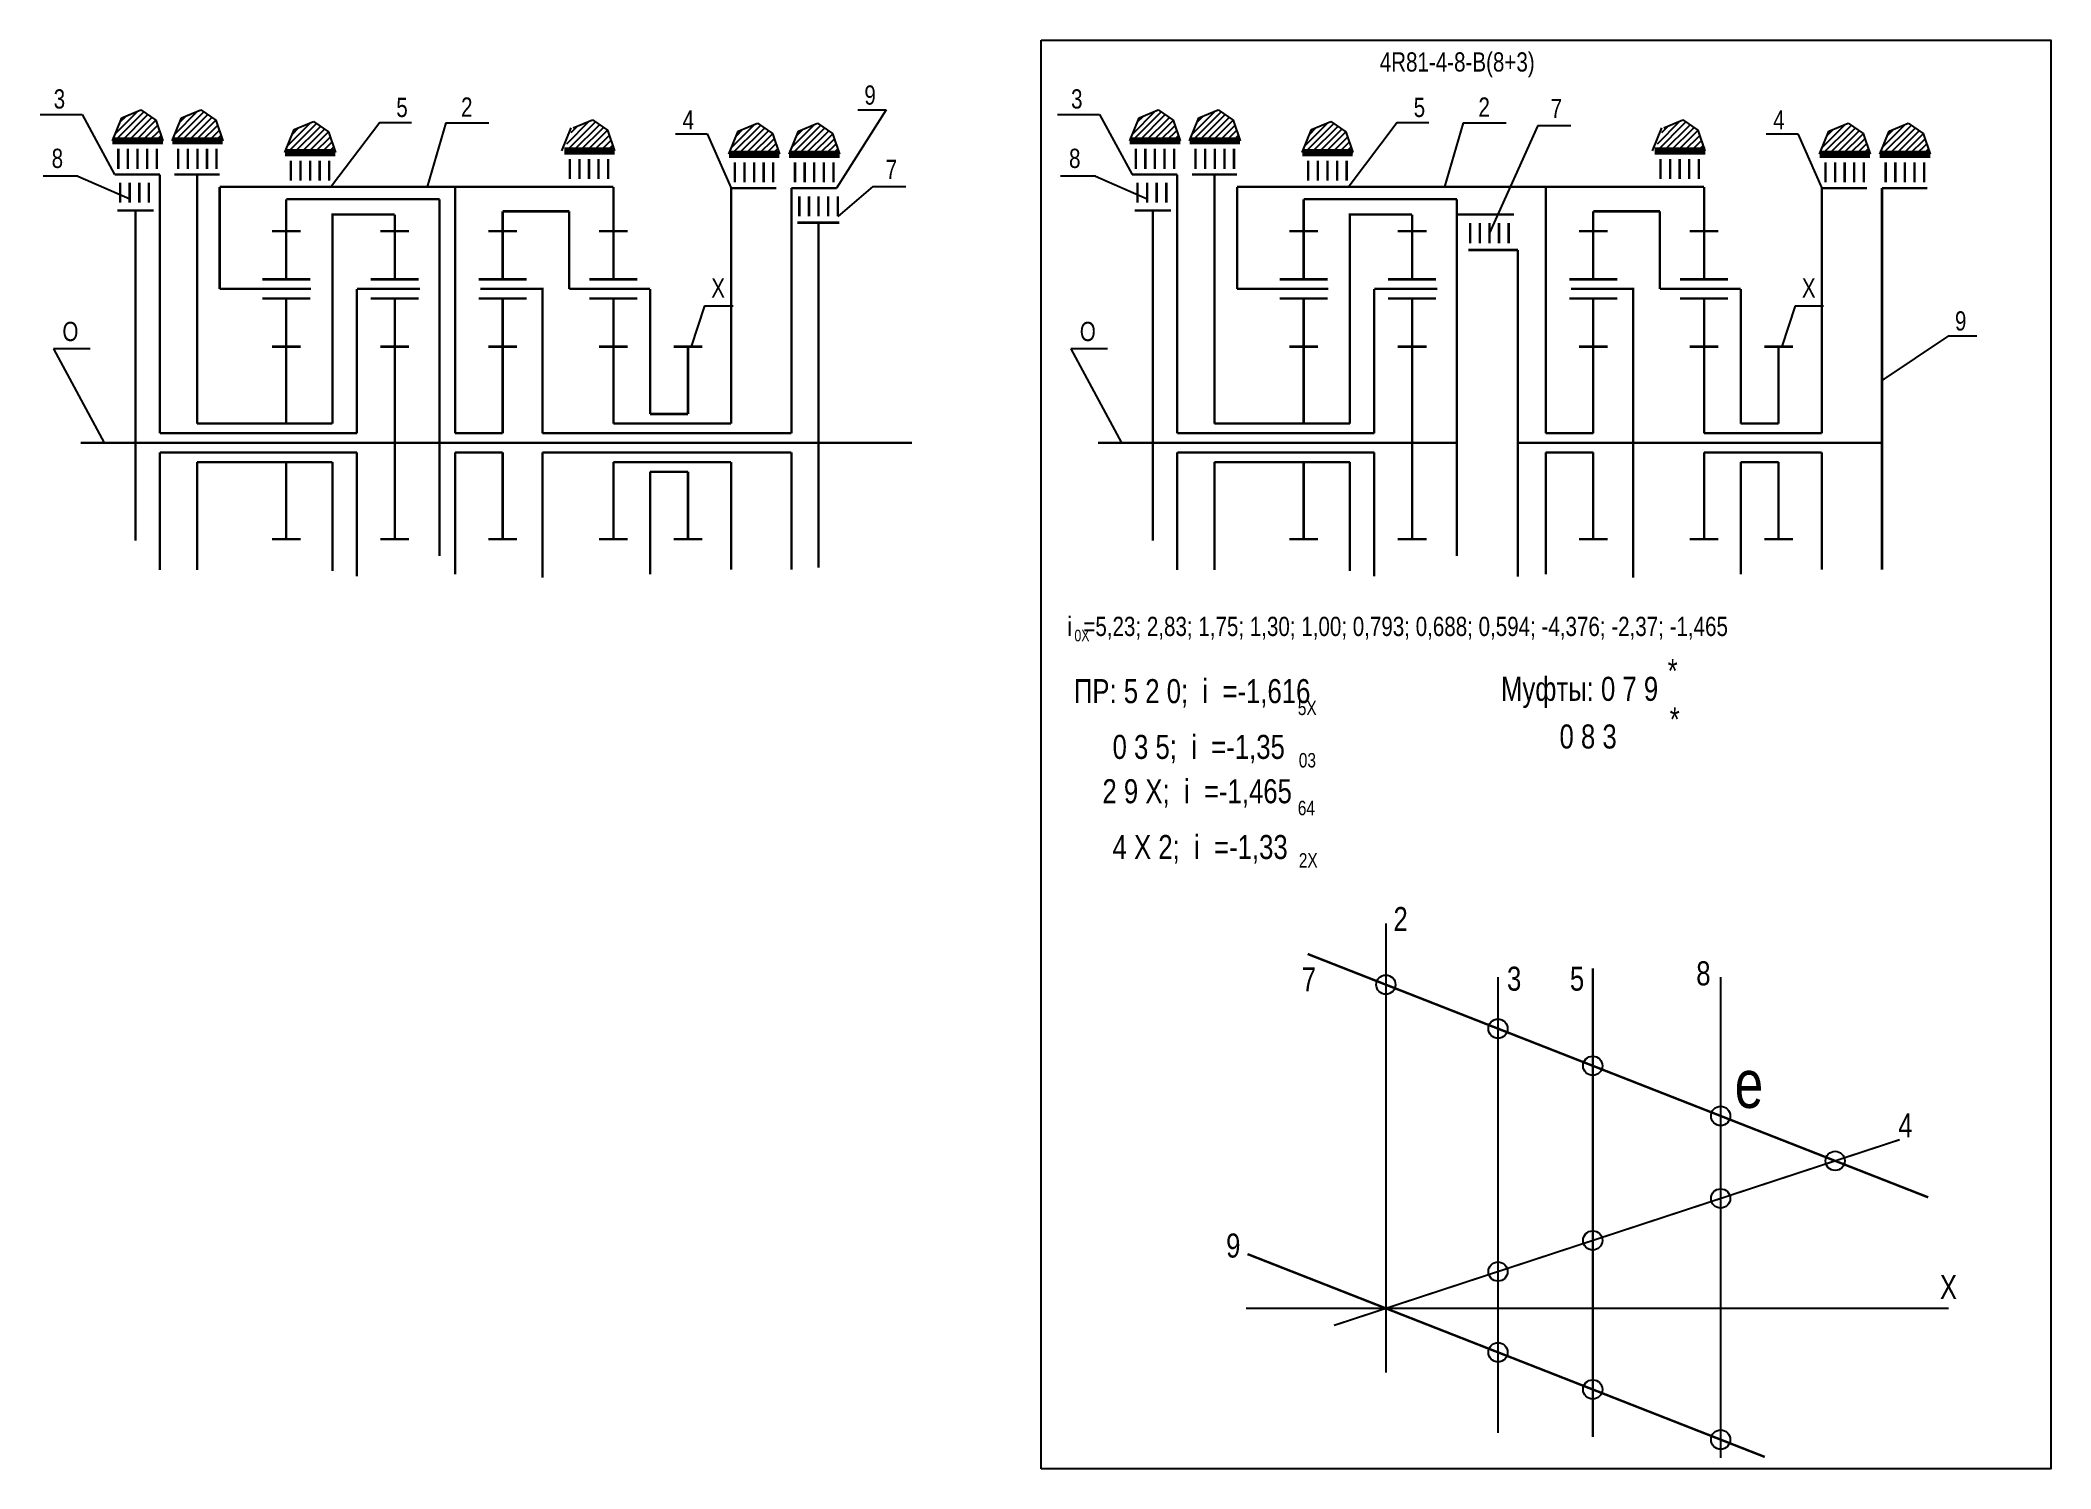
# Model space of a CAD drawing. Extents: x -561 to -142, y 153 to 450.
import ezdxf

# ---------------------------------------------------------------- set-up
doc = ezdxf.new("R2010")
doc.units = 0
doc.header["$LTSCALE"] = 15
doc.layers.get('0').update_dxf_attribs({"linetype": 'CONTINUOUS'})
doc.layers.add('DIM', color=92, linetype='CONTINUOUS')
doc.layers.add('MAIN', color=5, linetype='CONTINUOUS')
doc.styles.add('AMK', font='amk.shx', dxfattribs={"width": 0.8})

msp = doc.modelspace()

# ---------------------------------------------------------------- hatches: boundary and pattern name
at = {"layer": 'DIM'}
h = msp.add_hatch(dxfattribs=at)
h.set_pattern_fill('_USER', color=0, angle=45, style=0, pattern_type=0)
h.set_pattern_definition([(45, (-293.3437, 3.2448), (-0.7071068, 0.7071068), [])])
h.paths.add_polyline_path([(-543.64, 433.76), (-545.58, 428.94), (-535.09, 428.94), (-536.54, 433.27), (-539.65, 435.38)])
h = msp.add_hatch(dxfattribs=at)
h.set_pattern_fill('_USER', color=0, angle=45, style=0, pattern_type=0)
h.set_pattern_definition([(45, (-280.9041, 3.2448), (-0.7071068, 0.7071068), [])])
h.paths.add_polyline_path([(-531.2, 433.76), (-533.14, 428.94), (-522.65, 428.94), (-524.1, 433.27), (-527.21, 435.38)])
h = msp.add_hatch(dxfattribs=at)
h.set_pattern_fill('_USER', color=0, angle=45, style=0, pattern_type=0)
h.set_pattern_definition([(45, (-81.7438, 3.2448), (-0.7071068, 0.7071068), [])])
h.paths.add_polyline_path([(-332.04, 433.76), (-333.98, 428.94), (-323.49, 428.94), (-324.94, 433.27), (-328.05, 435.38)])
h = msp.add_hatch(dxfattribs=at)
h.set_pattern_fill('_USER', color=0, angle=45, style=0, pattern_type=0)
h.set_pattern_definition([(45, (-69.3041, 3.2448), (-0.7071068, 0.7071068), [])])
h.paths.add_polyline_path([(-319.6, 433.76), (-321.54, 428.94), (-311.05, 428.94), (-312.5, 433.27), (-315.61, 435.38)])
h = msp.add_hatch(dxfattribs=at)
h.set_pattern_fill('_USER', color=0, angle=45, style=0, pattern_type=0)
h.set_pattern_definition([(45, (-257.4693, 0.8059), (-0.7071068, 0.7071068), [])])
h.paths.add_polyline_path([(-507.77, 431.32), (-509.71, 426.5), (-499.21, 426.5), (-500.66, 430.83), (-503.78, 432.94)])
h = msp.add_hatch(dxfattribs=at)
h.set_pattern_fill('_USER', color=0, angle=45, style=0, pattern_type=0)
h.set_pattern_definition([(45, (-199.4513, 1.1508), (-0.7071068, 0.7071068), [])])
h.paths.add_polyline_path([(-449.75, 431.67), (-451.69, 426.85), (-441.19, 426.85), (-442.64, 431.17), (-445.76, 433.29)])
h = msp.add_hatch(dxfattribs=at)
h.set_pattern_fill('_USER', color=0, angle=45, style=0, pattern_type=0)
h.set_pattern_definition([(45, (-165.124, 0.4504), (-0.7071068, 0.7071068), [])])
h.paths.add_polyline_path([(-415.42, 430.97), (-417.36, 426.15), (-406.87, 426.15), (-408.32, 430.47), (-411.43, 432.59)])
h = msp.add_hatch(dxfattribs=at)
h.set_pattern_fill('_USER', color=0, angle=45, style=0, pattern_type=0)
h.set_pattern_definition([(45, (-152.5993, 0.4504), (-0.7071068, 0.7071068), [])])
h.paths.add_polyline_path([(-402.9, 430.97), (-404.84, 426.15), (-394.34, 426.15), (-395.79, 430.47), (-398.91, 432.59)])
h = msp.add_hatch(dxfattribs=at)
h.set_pattern_fill('_USER', color=0, angle=45, style=0, pattern_type=0)
h.set_pattern_definition([(45, (-45.8694, 0.8059), (-0.7071068, 0.7071068), [])])
h.paths.add_polyline_path([(-296.17, 431.32), (-298.11, 426.5), (-287.61, 426.5), (-289.06, 430.83), (-292.18, 432.94)])
h = msp.add_hatch(dxfattribs=at)
h.set_pattern_fill('_USER', color=0, angle=45, style=0, pattern_type=0)
h.set_pattern_definition([(45, (27.3825, 1.1508), (-0.7071068, 0.7071068), [])])
h.paths.add_polyline_path([(-222.91, 431.67), (-224.86, 426.85), (-214.36, 426.85), (-215.81, 431.17), (-218.93, 433.29)])
h = msp.add_hatch(dxfattribs=at)
h.set_pattern_fill('_USER', color=0, angle=45, style=0, pattern_type=0)
h.set_pattern_definition([(45, (61.7098, 0.4504), (-0.7071068, 0.7071068), [])])
h.paths.add_polyline_path([(-188.59, 430.97), (-190.53, 426.15), (-180.03, 426.15), (-181.48, 430.47), (-184.6, 432.59)])
h = msp.add_hatch(dxfattribs=at)
h.set_pattern_fill('_USER', color=0, angle=45, style=0, pattern_type=0)
h.set_pattern_definition([(45, (74.2345, 0.4504), (-0.7071068, 0.7071068), [])])
h.paths.add_polyline_path([(-176.06, 430.97), (-178.01, 426.15), (-167.51, 426.15), (-168.96, 430.47), (-172.07, 432.59)])

# ---------------------------------------------------------------- linework, layer by layer
at = {"const_width": 0.4}
for points in [[(-280.72, 266.24), (-280.72, 172.82)], [(-257.4, 255.14), (-257.4, 160.27)], [(-211.1, 255.14), (-211.1, 155.11)], [(-291.52, 182.67), (-173.85, 221.29)]]:
    msp.add_lwpolyline(points, dxfattribs=at)
at = {"layer": 'DIM', "color": 0}
for p, q in [((-543.64, 433.76), (-539.65, 435.38)), ((-539.65, 435.38), (-536.54, 433.27)), ((-531.2, 433.76), (-527.21, 435.38)), ((-527.21, 435.38), (-524.1, 433.27)), ((-384.66, 435.37), (-394.96, 419.13)), ((-390.57, 435.37), (-384.66, 435.37)), ((-332.04, 433.76), (-328.05, 435.38)), ((-328.05, 435.38), (-324.94, 433.27)), ((-319.6, 433.76), (-315.61, 435.38)), ((-315.61, 435.38), (-312.5, 433.27)), ((-560.6, 434.42), (-551.87, 434.42)), ((-551.87, 434.42), (-545.12, 421.93)), ((-545.58, 428.94), (-543.64, 433.76)), ((-536.54, 433.27), (-535.09, 428.94)), ((-533.14, 428.94), (-531.2, 433.76)), ((-524.1, 433.27), (-522.65, 428.94)), ((-509.71, 426.5), (-507.77, 431.32)), ((-507.77, 431.32), (-503.78, 432.94)), ((-503.78, 432.94), (-500.66, 430.83)), ((-500.66, 430.83), (-499.21, 426.5)), ((-489.94, 432.79), (-499.99, 419.52)), ((-489.94, 432.79), (-483.37, 432.79)), ((-476.23, 432.68), (-480.12, 419.38)), ((-476.23, 432.68), (-467.29, 432.68)), ((-452.08, 426.85), (-450.14, 431.67)), ((-449.75, 431.67), (-445.76, 433.29)), ((-445.76, 433.29), (-442.64, 431.17)), ((-442.64, 431.17), (-441.19, 426.85)), ((-417.36, 426.15), (-415.42, 430.97)), ((-415.42, 430.97), (-411.43, 432.59)), ((-411.43, 432.59), (-408.32, 430.47)), ((-404.84, 426.15), (-402.9, 430.97)), ((-402.9, 430.97), (-398.91, 432.59)), ((-398.91, 432.59), (-395.79, 430.47)), ((-349, 434.42), (-340.27, 434.42)), ((-340.27, 434.42), (-333.52, 421.93)), ((-333.98, 428.94), (-332.04, 433.76)), ((-324.94, 433.27), (-323.49, 428.94)), ((-321.54, 428.94), (-319.6, 433.76)), ((-312.5, 433.27), (-311.05, 428.94)), ((-298.11, 426.5), (-296.17, 431.32)), ((-296.17, 431.32), (-292.18, 432.94)), ((-292.18, 432.94), (-289.06, 430.83)), ((-289.06, 430.83), (-287.61, 426.5)), ((-278.34, 432.79), (-288.39, 419.52)), ((-278.34, 432.79), (-271.77, 432.79)), ((-264.63, 432.68), (-268.52, 419.38)), ((-264.63, 432.68), (-255.69, 432.68)), ((-249.13, 432.11), (-259.19, 409.84)), ((-249.13, 432.11), (-242.27, 432.11)), ((-225.25, 426.85), (-223.3, 431.67)), ((-222.91, 431.67), (-218.93, 433.29)), ((-218.93, 433.29), (-215.81, 431.17)), ((-215.81, 431.17), (-214.36, 426.85)), ((-190.53, 426.15), (-188.59, 430.97)), ((-188.59, 430.97), (-184.6, 432.59)), ((-184.6, 432.59), (-181.48, 430.47)), ((-178.01, 426.15), (-176.06, 430.97)), ((-176.06, 430.97), (-172.07, 432.59)), ((-172.07, 432.59), (-168.96, 430.47)), ((-544.33, 428.75), (-537.42, 428.75)), ((-531.89, 428.75), (-524.98, 428.75)), ((-450.44, 426.66), (-443.53, 426.66)), ((-428.46, 430.43), (-421.89, 430.43)), ((-421.89, 430.43), (-416.9, 419.13)), ((-408.32, 430.47), (-406.87, 426.15)), ((-395.79, 430.47), (-394.34, 426.15)), ((-332.73, 428.75), (-325.82, 428.75)), ((-320.29, 428.75), (-313.38, 428.75)), ((-223.6, 426.66), (-216.69, 426.66)), ((-201.63, 430.43), (-195.06, 430.43)), ((-195.06, 430.43), (-190.06, 419.13)), ((-181.48, 430.47), (-180.03, 426.15)), ((-168.96, 430.47), (-167.51, 426.15)), ((-416.11, 425.96), (-409.2, 425.96)), ((-403.59, 425.96), (-396.67, 425.96)), ((-189.28, 425.96), (-182.36, 425.96)), ((-176.75, 425.96), (-169.84, 425.96)), ((-552.74, 421.62), (-560, 421.62)), ((-552.74, 421.62), (-541.99, 416.91)), ((-387.43, 419.43), (-394.71, 413.22)), ((-387.43, 419.43), (-380.57, 419.43)), ((-341.14, 421.62), (-348.4, 421.62)), ((-341.14, 421.62), (-330.39, 416.91)), ((-422.41, 394.62), (-425.23, 386.16)), ((-422.41, 394.62), (-416.5, 394.62)), ((-195.58, 394.62), (-198.4, 386.16)), ((-195.58, 394.62), (-189.67, 394.62)), ((-550.23, 385.71), (-557.84, 385.71)), ((-557.84, 385.71), (-547.33, 366.16)), ((-338.63, 385.71), (-346.24, 385.71)), ((-346.24, 385.71), (-335.73, 366.16)), ((-163.74, 388.41), (-177.54, 379.11)), ((-163.74, 388.41), (-157.83, 388.41))]:
    msp.add_line(p, q, dxfattribs=at)
for points, const_width in [([(-535.71, 421.93), (-535.71, 368.16)], 0.5), ([(-527.97, 421.93), (-527.97, 370.16)], 0.5), ([(-523.27, 419.38), (-523.27, 398.16)], 0.5), ([(-523.27, 419.38), (-441.39, 419.38)], 0.5), ([(-474.32, 419.38), (-474.32, 368.16)], 0.5), ([(-416.9, 419.13), (-416.9, 370.16)], 0.5), ([(-404.37, 419.13), (-404.37, 368.16)], 0.5), ([(-324.11, 421.93), (-324.11, 368.16)], 0.5), ([(-316.37, 421.93), (-316.37, 370.16)], 0.5), ([(-311.67, 419.38), (-311.67, 398.16)], 0.5), ([(-311.67, 419.38), (-214.55, 419.38)], 0.5), ([(-247.48, 419.38), (-247.48, 368.16)], 0.5), ([(-190.06, 419.13), (-190.06, 368.16)], 0.5), ([(-177.54, 419.13), (-177.54, 366.16)], 0.5), ([(-544.56, 414.48), (-537.01, 414.48)], 0.5), ([(-540.79, 414.48), (-540.79, 345.85)], 0.5), ([(-509.42, 416.82), (-477.55, 416.82)], 0.5), ([(-477.55, 342.65), (-477.55, 416.82)], 0.5), ([(-464.42, 414.3), (-450.58, 414.3)], 0.5), ([(-450.58, 398.16), (-450.58, 414.3)], 0.5), ([(-332.96, 414.48), (-325.41, 414.48)], 0.5), ([(-329.19, 414.48), (-329.19, 345.85)], 0.5), ([(-297.82, 416.82), (-265.95, 416.82)], 0.5), ([(-265.95, 342.65), (-265.95, 416.82)], 0.5), ([(-237.59, 414.3), (-223.74, 414.3)], 0.5), ([(-223.74, 398.16), (-223.74, 414.3)], 0.5), ([(-486.87, 413.63), (-499.81, 413.63), (-499.81, 370.16)], 0.5), ([(-403.1, 411.94), (-394.37, 411.94)], 0.5), ([(-398.74, 411.94), (-398.74, 340.19)], 0.5), ([(-275.27, 413.63), (-288.21, 413.63), (-288.21, 370.16)], 0.5), ([(-254.09, 413.63), (-265.95, 413.63)], 0.5), ([(-253.25, 398.16), (-253.25, 406.26)], 0.5), ([(-494.74, 398.16), (-494.74, 368.16)], 0.5), ([(-459.43, 398.16), (-456.14, 398.16), (-456.14, 368.16)], 0.5), ([(-446.69, 398.16), (-450.58, 398.16)], 0.5), ([(-433.74, 398.16), (-433.74, 372.16)], 0.5), ([(-283.14, 398.16), (-283.14, 368.16)], 0.5), ([(-253.25, 398.16), (-253.25, 366.16)], 0.5), ([(-232.59, 398.16), (-229.31, 398.16), (-229.31, 338.1)], 0.5), ([(-219.86, 398.16), (-223.74, 398.16)], 0.5), ([(-206.9, 398.16), (-206.9, 370.16)], 0.5), ([(-433.74, 372.16), (-425.87, 372.16)], 0.5), ([(-535.71, 368.16), (-494.74, 368.16)], 0.5), ([(-527.97, 370.16), (-499.81, 370.16)], 0.5), ([(-474.32, 368.16), (-464.42, 368.16)], 0.5), ([(-456.14, 368.16), (-404.37, 368.16)], 0.5), ([(-441.39, 370.16), (-416.9, 370.16)], 0.5), ([(-324.11, 368.16), (-283.14, 368.16)], 0.5), ([(-316.37, 370.16), (-288.21, 370.16)], 0.5), ([(-247.48, 368.16), (-237.59, 368.16)], 0.5), ([(-214.55, 368.16), (-190.06, 368.16)], 0.5), ([(-206.9, 370.16), (-199.04, 370.16)], 0.5), ([(-552.21, 366.16), (-477.55, 366.16)], 0.5), ([(-535.71, 364.16), (-494.74, 364.16)], 0.5), ([(-535.71, 364.16), (-535.71, 339.74)], 0.5), ([(-494.74, 364.16), (-494.74, 338.38)], 0.5), ([(-492.79, 366.16), (-379.3, 366.16)], 0.5), ([(-474.32, 364.16), (-464.42, 364.16)], 0.5), ([(-474.32, 364.16), (-474.32, 338.84)], 0.5), ([(-473.03, 366.16), (-433.81, 366.16)], 0.5), ([(-456.14, 364.16), (-456.14, 338.1)], 0.5), ([(-456.14, 364.16), (-404.37, 364.16)], 0.5), ([(-404.37, 364.16), (-404.37, 339.81)], 0.5), ([(-340.61, 366.16), (-265.95, 366.16)], 0.5), ([(-324.11, 364.16), (-283.14, 364.16)], 0.5), ([(-324.11, 364.16), (-324.11, 339.74)], 0.5), ([(-283.14, 364.16), (-283.14, 338.38)], 0.5), ([(-253.25, 366.16), (-177.54, 366.16)], 0.5), ([(-253.25, 366.16), (-253.25, 338.35)], 0.5), ([(-247.48, 364.16), (-237.59, 364.16)], 0.5), ([(-247.48, 364.16), (-247.48, 338.84)], 0.5), ([(-246.2, 366.16), (-206.97, 366.16)], 0.5), ([(-214.55, 364.16), (-190.06, 364.16)], 0.5), ([(-190.06, 364.16), (-190.06, 339.81)], 0.5), ([(-177.54, 366.16), (-177.54, 339.81)], 0.5), ([(-527.97, 362.16), (-499.81, 362.16)], 0.5), ([(-527.97, 362.16), (-527.97, 339.74)], 0.5), ([(-499.81, 362.16), (-499.81, 339.54)], 0.5), ([(-441.39, 362.16), (-416.9, 362.16)], 0.5), ([(-433.74, 360.16), (-433.74, 338.82)], 0.5), ([(-433.74, 360.16), (-425.87, 360.16)], 0.5), ([(-416.9, 362.16), (-416.9, 339.81)], 0.5), ([(-316.37, 362.16), (-288.21, 362.16)], 0.5), ([(-316.37, 362.16), (-316.37, 339.74)], 0.5), ([(-288.21, 362.16), (-288.21, 339.54)], 0.5), ([(-206.9, 362.16), (-199.04, 362.16)], 0.5), ([(-206.9, 362.16), (-206.9, 338.82)], 0.5), ([(-167.93, 209.3), (-296.99, 259.89)], 0.5), ([(-237.7, 256.94), (-237.7, 159.48)], 0.5), ([(-201.92, 155.33), (-309.5, 197.5)], 0.5), ([(-309.78, 186.22), (-163.68, 186.22)], 0.4)]:
    msp.add_lwpolyline(points, dxfattribs=dict(at, const_width=const_width))
for centre in [(-280.72, 253.51), (-257.4, 244.37), (-237.7, 236.65), (-211.1, 226.22), (-187.29, 216.88), (-211.1, 209.07), (-237.7, 200.34), (-257.4, 193.87), (-257.4, 177.08), (-237.7, 169.36), (-211.1, 158.93)]:
    msp.add_circle(centre, 2, dxfattribs=at)
at = {"layer": 'MAIN'}
for points in [[(-352.43, 152.87), (-352.43, 449.87)], [(-352.43, 449.87), (-142.43, 449.87), (-142.43, 152.87), (-352.43, 152.87)]]:
    msp.add_lwpolyline(points, dxfattribs=at)
at = {"layer": 'MAIN', "color": 0}
for points, const_width in [([(-545.58, 428.94), (-535.09, 428.94)], 1.5), ([(-536.35, 427.29), (-536.35, 423.1)], 0.5), ([(-533.14, 428.94), (-522.65, 428.94)], 1.5), ([(-523.91, 427.29), (-523.91, 423.1)], 0.5), ([(-509.71, 426.5), (-499.21, 426.5)], 1.5), ([(-451.62, 426.85), (-441.13, 426.85)], 1.5), ([(-417.36, 426.15), (-406.87, 426.15)], 1.5), ([(-404.84, 426.15), (-394.34, 426.15)], 1.5), ([(-333.98, 428.94), (-323.49, 428.94)], 1.5), ([(-324.75, 427.29), (-324.75, 423.1)], 0.5), ([(-321.54, 428.94), (-311.05, 428.94)], 1.5), ([(-312.31, 427.29), (-312.31, 423.1)], 0.5), ([(-298.11, 426.5), (-287.61, 426.5)], 1.5), ([(-224.79, 426.85), (-214.29, 426.85)], 1.5), ([(-190.53, 426.15), (-180.03, 426.15)], 1.5), ([(-178.01, 426.15), (-167.51, 426.15)], 1.5), ([(-500.48, 424.85), (-500.48, 420.66)], 0.5), ([(-442.46, 425.2), (-442.46, 421)], 0.5), ([(-408.13, 424.5), (-408.13, 420.3)], 0.5), ([(-395.61, 424.5), (-395.61, 420.3)], 0.5), ([(-288.88, 424.85), (-288.88, 420.66)], 0.5), ([(-215.62, 425.2), (-215.62, 421)], 0.5), ([(-181.3, 424.5), (-181.3, 420.3)], 0.5), ([(-168.77, 424.5), (-168.77, 420.3)], 0.5), ([(-545.12, 421.93), (-535.71, 421.93)], 0.5), ([(-537.99, 420.26), (-537.99, 416.06)], 0.5), ([(-532.68, 421.93), (-523.27, 421.93)], 0.5), ([(-441.39, 400.16), (-441.39, 419.38)], 0.5), ([(-416.9, 419.13), (-407.49, 419.13)], 0.5), ([(-404.37, 419.13), (-394.96, 419.13)], 0.5), ([(-333.52, 421.93), (-324.11, 421.93)], 0.5), ([(-326.39, 420.26), (-326.39, 416.06)], 0.5), ([(-321.08, 421.93), (-311.67, 421.93)], 0.5), ([(-214.55, 400.16), (-214.55, 419.38)], 0.5), ([(-190.06, 419.13), (-180.65, 419.13)], 0.5), ([(-177.54, 419.13), (-168.13, 419.13)], 0.5), ([(-509.42, 410.16), (-509.42, 416.82)], 0.5), ([(-464.42, 410.16), (-464.42, 414.3)], 0.5), ([(-394.71, 417.42), (-394.71, 413.22)], 0.5), ([(-297.82, 410.16), (-297.82, 416.82)], 0.5), ([(-237.59, 410.16), (-237.59, 414.3)], 0.5), ([(-509.42, 410.16), (-512.42, 410.16)], 0.5), ([(-509.42, 400.16), (-509.42, 410.16)], 0.5), ([(-509.42, 410.16), (-506.42, 410.16)], 0.5), ([(-486.87, 410.16), (-489.87, 410.16)], 0.5), ([(-486.87, 410.16), (-486.87, 413.63)], 0.5), ([(-486.87, 400.16), (-486.87, 410.16)], 0.5), ([(-486.87, 410.16), (-483.87, 410.16)], 0.5), ([(-464.42, 410.16), (-467.42, 410.16)], 0.5), ([(-464.42, 400.16), (-464.42, 410.16)], 0.5), ([(-464.42, 410.16), (-461.42, 410.16)], 0.5), ([(-441.39, 410.16), (-444.39, 410.16)], 0.5), ([(-441.39, 410.16), (-438.39, 410.16)], 0.5), ([(-297.82, 410.16), (-300.82, 410.16)], 0.5), ([(-297.82, 400.16), (-297.82, 410.16)], 0.5), ([(-297.82, 410.16), (-294.82, 410.16)], 0.5), ([(-275.27, 410.16), (-278.27, 410.16)], 0.5), ([(-275.27, 410.16), (-275.27, 413.63)], 0.5), ([(-275.27, 400.16), (-275.27, 410.16)], 0.5), ([(-275.27, 410.16), (-272.27, 410.16)], 0.5), ([(-255.19, 411.85), (-255.19, 407.65)], 0.5), ([(-237.59, 410.16), (-240.59, 410.16)], 0.5), ([(-237.59, 400.16), (-237.59, 410.16)], 0.5), ([(-237.59, 410.16), (-234.59, 410.16)], 0.5), ([(-214.55, 410.16), (-217.55, 410.16)], 0.5), ([(-214.55, 410.16), (-211.55, 410.16)], 0.5), ([(-263.59, 406.26), (-253.25, 406.26)], 0.5), ([(-504.28, 398.16), (-523.27, 398.16)], 0.5), ([(-481.6, 398.16), (-494.74, 398.16)], 0.5), ([(-459.43, 398.16), (-469.03, 398.16)], 0.5), ([(-433.74, 398.16), (-446.69, 398.16)], 0.5), ([(-292.68, 398.16), (-311.67, 398.16)], 0.5), ([(-270, 398.16), (-283.14, 398.16)], 0.5), ([(-232.59, 398.16), (-242.2, 398.16)], 0.5), ([(-206.9, 398.16), (-219.86, 398.16)], 0.5), ([(-509.42, 396.16), (-514.42, 396.16)], 0.5), ([(-509.42, 386.16), (-509.42, 396.16), (-504.42, 396.16)], 0.5), ([(-486.87, 396.16), (-491.87, 396.16)], 0.5), ([(-486.87, 386.16), (-486.87, 396.16), (-481.87, 396.16)], 0.5), ([(-464.42, 396.16), (-469.42, 396.16)], 0.5), ([(-464.42, 386.16), (-464.42, 396.16), (-459.42, 396.16)], 0.5), ([(-441.39, 396.16), (-446.39, 396.16)], 0.5), ([(-441.39, 386.16), (-441.39, 396.16), (-436.39, 396.16)], 0.5), ([(-297.82, 396.16), (-302.82, 396.16)], 0.5), ([(-297.82, 386.16), (-297.82, 396.16), (-292.82, 396.16)], 0.5), ([(-275.27, 396.16), (-280.27, 396.16)], 0.5), ([(-275.27, 386.16), (-275.27, 396.16), (-270.27, 396.16)], 0.5), ([(-237.59, 396.16), (-242.59, 396.16)], 0.5), ([(-237.59, 386.16), (-237.59, 396.16), (-232.59, 396.16)], 0.5), ([(-214.55, 396.16), (-219.55, 396.16)], 0.5), ([(-214.55, 386.16), (-214.55, 396.16), (-209.55, 396.16)], 0.5), ([(-509.42, 386.16), (-512.42, 386.16)], 0.5), ([(-509.42, 370.16), (-509.42, 386.16)], 0.5), ([(-509.42, 386.16), (-506.42, 386.16)], 0.5), ([(-486.87, 386.16), (-489.87, 386.16)], 0.5), ([(-486.87, 366.16), (-486.87, 386.16)], 0.5), ([(-486.87, 386.16), (-483.87, 386.16)], 0.5), ([(-464.42, 386.16), (-467.42, 386.16)], 0.5), ([(-464.42, 368.16), (-464.42, 386.16)], 0.5), ([(-464.42, 386.16), (-461.42, 386.16)], 0.5), ([(-441.39, 386.16), (-444.39, 386.16)], 0.5), ([(-441.39, 370.16), (-441.39, 386.16)], 0.5), ([(-441.39, 386.16), (-438.39, 386.16)], 0.5), ([(-425.87, 386.16), (-428.87, 386.16)], 0.5), ([(-425.87, 386.16), (-422.87, 386.16)], 0.5), ([(-425.87, 372.16), (-425.87, 386.16)], 0.5), ([(-297.82, 386.16), (-300.82, 386.16)], 0.5), ([(-297.82, 370.16), (-297.82, 386.16)], 0.5), ([(-297.82, 386.16), (-294.82, 386.16)], 0.5), ([(-275.27, 386.16), (-278.27, 386.16)], 0.5), ([(-275.27, 366.16), (-275.27, 386.16)], 0.5), ([(-275.27, 386.16), (-272.27, 386.16)], 0.5), ([(-237.59, 386.16), (-240.59, 386.16)], 0.5), ([(-237.59, 368.16), (-237.59, 386.16)], 0.5), ([(-237.59, 386.16), (-234.59, 386.16)], 0.5), ([(-214.55, 386.16), (-217.55, 386.16)], 0.5), ([(-214.55, 368.16), (-214.55, 386.16)], 0.5), ([(-214.55, 386.16), (-211.55, 386.16)], 0.5), ([(-199.04, 386.16), (-202.04, 386.16)], 0.5), ([(-199.04, 386.16), (-196.04, 386.16)], 0.5), ([(-199.04, 370.16), (-199.04, 386.16)], 0.5), ([(-486.87, 366.16), (-486.87, 346.16)], 0.5), ([(-464.42, 364.16), (-464.42, 346.16)], 0.5), ([(-275.27, 366.16), (-275.27, 346.16)], 0.5), ([(-237.59, 364.16), (-237.59, 346.16)], 0.5), ([(-214.55, 364.16), (-214.55, 346.16)], 0.5), ([(-509.42, 362.16), (-509.42, 346.16)], 0.5), ([(-441.39, 362.16), (-441.39, 346.16)], 0.5), ([(-425.87, 360.16), (-425.87, 346.16)], 0.5), ([(-297.82, 362.16), (-297.82, 346.16)], 0.5), ([(-199.04, 362.16), (-199.04, 346.16)], 0.5), ([(-509.42, 346.16), (-512.42, 346.16)], 0.5), ([(-509.42, 346.16), (-506.42, 346.16)], 0.5), ([(-486.87, 346.16), (-489.87, 346.16)], 0.5), ([(-486.87, 346.16), (-483.87, 346.16)], 0.5), ([(-464.42, 346.16), (-467.42, 346.16)], 0.5), ([(-464.42, 346.16), (-461.42, 346.16)], 0.5), ([(-441.39, 346.16), (-444.39, 346.16)], 0.5), ([(-441.39, 346.16), (-438.39, 346.16)], 0.5), ([(-425.87, 346.16), (-428.87, 346.16)], 0.5), ([(-425.87, 346.16), (-422.87, 346.16)], 0.5), ([(-297.82, 346.16), (-300.82, 346.16)], 0.5), ([(-297.82, 346.16), (-294.82, 346.16)], 0.5), ([(-275.27, 346.16), (-278.27, 346.16)], 0.5), ([(-275.27, 346.16), (-272.27, 346.16)], 0.5), ([(-237.59, 346.16), (-240.59, 346.16)], 0.5), ([(-237.59, 346.16), (-234.59, 346.16)], 0.5), ([(-214.55, 346.16), (-217.55, 346.16)], 0.5), ([(-214.55, 346.16), (-211.55, 346.16)], 0.5), ([(-199.04, 346.16), (-202.04, 346.16)], 0.5), ([(-199.04, 346.16), (-196.04, 346.16)], 0.5)]:
    msp.add_lwpolyline(points, dxfattribs=dict(at, const_width=const_width))
for points in [[(-544.35, 427.29, 0.5, 0.5, 0), (-544.35, 423.1, 0.5, 0.5, 0)], [(-542.35, 427.29, 0.5, 0.5, 0), (-542.35, 423.1, 0.5, 0.5, 0)], [(-540.35, 427.29, 0.5, 0.5, 0), (-540.35, 423.1, 0.5, 0.5, 0)], [(-538.35, 427.29, 0.5, 0.5, 0), (-538.35, 423.1, 0.5, 0.5, 0)], [(-531.91, 427.29, 0.5, 0.5, 0), (-531.91, 423.1, 0.5, 0.5, 0)], [(-529.91, 427.29, 0.5, 0.5, 0), (-529.91, 423.1, 0.5, 0.5, 0)], [(-527.91, 427.29, 0.5, 0.5, 0), (-527.91, 423.1, 0.5, 0.5, 0)], [(-525.91, 427.29, 0.5, 0.5, 0), (-525.91, 423.1, 0.5, 0.5, 0)], [(-332.75, 427.29, 0.5, 0.5, 0), (-332.75, 423.1, 0.5, 0.5, 0)], [(-330.75, 427.29, 0.5, 0.5, 0), (-330.75, 423.1, 0.5, 0.5, 0)], [(-328.75, 427.29, 0.5, 0.5, 0), (-328.75, 423.1, 0.5, 0.5, 0)], [(-326.75, 427.29, 0.5, 0.5, 0), (-326.75, 423.1, 0.5, 0.5, 0)], [(-320.31, 427.29, 0.5, 0.5, 0), (-320.31, 423.1, 0.5, 0.5, 0)], [(-318.31, 427.29, 0.5, 0.5, 0), (-318.31, 423.1, 0.5, 0.5, 0)], [(-316.31, 427.29, 0.5, 0.5, 0), (-316.31, 423.1, 0.5, 0.5, 0)], [(-314.31, 427.29, 0.5, 0.5, 0), (-314.31, 423.1, 0.5, 0.5, 0)], [(-508.48, 424.85, 0.5, 0.5, 0), (-508.48, 420.66, 0.5, 0.5, 0)], [(-506.48, 424.85, 0.5, 0.5, 0), (-506.48, 420.66, 0.5, 0.5, 0)], [(-504.48, 424.85, 0.5, 0.5, 0), (-504.48, 420.66, 0.5, 0.5, 0)], [(-502.48, 424.85, 0.5, 0.5, 0), (-502.48, 420.66, 0.5, 0.5, 0)], [(-450.46, 425.2, 0.5, 0.5, 0), (-450.46, 421, 0.5, 0.5, 0)], [(-448.46, 425.2, 0.5, 0.5, 0), (-448.46, 421, 0.5, 0.5, 0)], [(-446.46, 425.2, 0.5, 0.5, 0), (-446.46, 421, 0.5, 0.5, 0)], [(-444.46, 425.2, 0.5, 0.5, 0), (-444.46, 421, 0.5, 0.5, 0)], [(-416.13, 424.5, 0.5, 0.5, 0), (-416.13, 420.3, 0.5, 0.5, 0)], [(-414.13, 424.5, 0.5, 0.5, 0), (-414.13, 420.3, 0.5, 0.5, 0)], [(-412.13, 424.5, 0.5, 0.5, 0), (-412.13, 420.3, 0.5, 0.5, 0)], [(-410.13, 424.5, 0.5, 0.5, 0), (-410.13, 420.3, 0.5, 0.5, 0)], [(-403.61, 424.5, 0.5, 0.5, 0), (-403.61, 420.3, 0.5, 0.5, 0)], [(-401.61, 424.5, 0.5, 0.5, 0), (-401.61, 420.3, 0.5, 0.5, 0)], [(-399.61, 424.5, 0.5, 0.5, 0), (-399.61, 420.3, 0.5, 0.5, 0)], [(-397.61, 424.5, 0.5, 0.5, 0), (-397.61, 420.3, 0.5, 0.5, 0)], [(-296.88, 424.85, 0.5, 0.5, 0), (-296.88, 420.66, 0.5, 0.5, 0)], [(-294.88, 424.85, 0.5, 0.5, 0), (-294.88, 420.66, 0.5, 0.5, 0)], [(-292.88, 424.85, 0.5, 0.5, 0), (-292.88, 420.66, 0.5, 0.5, 0)], [(-290.88, 424.85, 0.5, 0.5, 0), (-290.88, 420.66, 0.5, 0.5, 0)], [(-223.62, 425.2, 0.5, 0.5, 0), (-223.62, 421, 0.5, 0.5, 0)], [(-221.62, 425.2, 0.5, 0.5, 0), (-221.62, 421, 0.5, 0.5, 0)], [(-219.62, 425.2, 0.5, 0.5, 0), (-219.62, 421, 0.5, 0.5, 0)], [(-217.62, 425.2, 0.5, 0.5, 0), (-217.62, 421, 0.5, 0.5, 0)], [(-189.3, 424.5, 0.5, 0.5, 0), (-189.3, 420.3, 0.5, 0.5, 0)], [(-187.3, 424.5, 0.5, 0.5, 0), (-187.3, 420.3, 0.5, 0.5, 0)], [(-185.3, 424.5, 0.5, 0.5, 0), (-185.3, 420.3, 0.5, 0.5, 0)], [(-183.3, 424.5, 0.5, 0.5, 0), (-183.3, 420.3, 0.5, 0.5, 0)], [(-176.77, 424.5, 0.5, 0.5, 0), (-176.77, 420.3, 0.5, 0.5, 0)], [(-174.77, 424.5, 0.5, 0.5, 0), (-174.77, 420.3, 0.5, 0.5, 0)], [(-172.77, 424.5, 0.5, 0.5, 0), (-172.77, 420.3, 0.5, 0.5, 0)], [(-170.77, 424.5, 0.5, 0.5, 0), (-170.77, 420.3, 0.5, 0.5, 0)], [(-543.99, 420.26, 0.5, 0.5, 0), (-543.99, 416.06, 0.5, 0.5, 0)], [(-541.99, 420.26, 0.5, 0.5, 0), (-541.99, 416.06, 0.5, 0.5, 0)], [(-539.99, 420.26, 0.5, 0.5, 0), (-539.99, 416.06, 0.5, 0.5, 0)], [(-332.39, 420.26, 0.5, 0.5, 0), (-332.39, 416.06, 0.5, 0.5, 0)], [(-330.39, 420.26, 0.5, 0.5, 0), (-330.39, 416.06, 0.5, 0.5, 0)], [(-328.39, 420.26, 0.5, 0.5, 0), (-328.39, 416.06, 0.5, 0.5, 0)], [(-402.71, 417.42, 0.5, 0.5, 0), (-402.71, 413.22, 0.5, 0.5, 0)], [(-400.71, 417.42, 0.5, 0.5, 0), (-400.71, 413.22, 0.5, 0.5, 0)], [(-398.71, 417.42, 0.5, 0.5, 0), (-398.71, 413.22, 0.5, 0.5, 0)], [(-396.71, 417.42, 0.5, 0.5, 0), (-396.71, 413.22, 0.5, 0.5, 0)], [(-263.19, 411.85, 0.5, 0.5, 0), (-263.19, 407.65, 0.5, 0.5, 0)], [(-261.19, 411.85, 0.5, 0.5, 0), (-261.19, 407.65, 0.5, 0.5, 0)], [(-259.19, 411.85, 0.5, 0.5, 0), (-259.19, 407.65, 0.5, 0.5, 0)], [(-257.19, 411.85, 0.5, 0.5, 0), (-257.19, 407.65, 0.5, 0.5, 0)], [(-504.42, 400.16, 0.5, 0.5, 0), (-514.42, 400.16, 0.5, 0.5, 0)], [(-481.87, 400.16, 0.5, 0.5, 0), (-491.87, 400.16, 0.5, 0.5, 0)], [(-459.42, 400.16, 0.5, 0.5, 0), (-469.42, 400.16, 0.5, 0.5, 0)], [(-436.39, 400.16, 0.5, 0.5, 0), (-446.39, 400.16, 0.5, 0.5, 0)], [(-292.82, 400.16, 0.5, 0.5, 0), (-302.82, 400.16, 0.5, 0.5, 0)], [(-270.27, 400.16, 0.5, 0.5, 0), (-280.27, 400.16, 0.5, 0.5, 0)], [(-232.59, 400.16, 0.5, 0.5, 0), (-242.59, 400.16, 0.5, 0.5, 0)], [(-209.55, 400.16, 0.5, 0.5, 0), (-219.55, 400.16, 0.5, 0.5, 0)]]:
    msp.add_lwpolyline(points, format="xyseb", dxfattribs=at)

# ---------------------------------------------------------------- texts
at = {"layer": 'DIM', "color": 0, "style": 'AMK', "width": 0.8}
for s, height, p in [('4R81-4-8-B(8+3)', 4, (-282, 443.35)), ('3', 4, (-557.8, 435.66)), ('9', 4, (-389.19, 436.47)), ('3', 4, (-346.2, 435.66)), ('5', 4, (-486.54, 433.9)), ('2', 4, (-473.07, 433.97)), ('4', 4, (-426.98, 431.31)), ('5', 4, (-274.94, 433.9)), ('2', 4, (-261.47, 433.97)), ('7', 4, (-246.46, 433.68)), ('4', 4, (-200.15, 431.31)), ('8', 4, (-558.22, 423.31)), ('8', 4, (-346.62, 423.31)), ('7', 4, (-384.76, 421)), ('X', 4, (-421.03, 396.35)), ('X', 4, (-194.2, 396.35)), ('9', 4, (-162.36, 389.51)), ('O', 4, (-555.98, 387.32)), ('O', 4, (-344.38, 387.32)), ('i  =5,23; 2,83; 1,75; 1,30; 1,00; 0,793; 0,688; 0,594; -4,376; -2,37; -1,465', 4, (-346.97, 326)), ('0X', 2.4, (-345.5, 324.9)), ('*', 5, (-222.12, 316.25)), (' ПР: 5 2 0;  i  =-1,616', 5, (-347.1, 312.04)), ('Муфты: 0 7 9', 5, (-256.78, 312.52)), ('5X', 3, (-299.04, 309.56)), ('*', 5, (-221.69, 306.18)), ('    0 3 5;  i  =-1,35', 5, (-343.51, 300.45)), ('       0 8 3', 5, (-255.01, 302.61)), ('03', 3, (-298.83, 298.67)), ('     2 9 X;  i  =-1,465', 5, (-347.1, 291.23)), ('64', 3, (-299.04, 288.74)), ('    4 X 2;  i  =-1,33', 5, (-343.51, 279.63)), ('2X', 3, (-298.83, 277.86)), ('2', 5, (-279.14, 264.66)), ('7', 5, (-298.21, 252.12)), ('3', 5, (-255.53, 252.26)), ('5', 5, (-242.45, 252.26)), ('8', 5, (-216.17, 253.37)), ('e', 10, (-208.18, 227.89)), ('4', 5, (-174.15, 221.76)), ('9', 5, (-313.95, 196.78)), ('X', 5, (-165.5, 188.14))]:
    msp.add_text(s, height=height, dxfattribs=at).set_placement(p)

doc.saveas('drawing.dxf')
